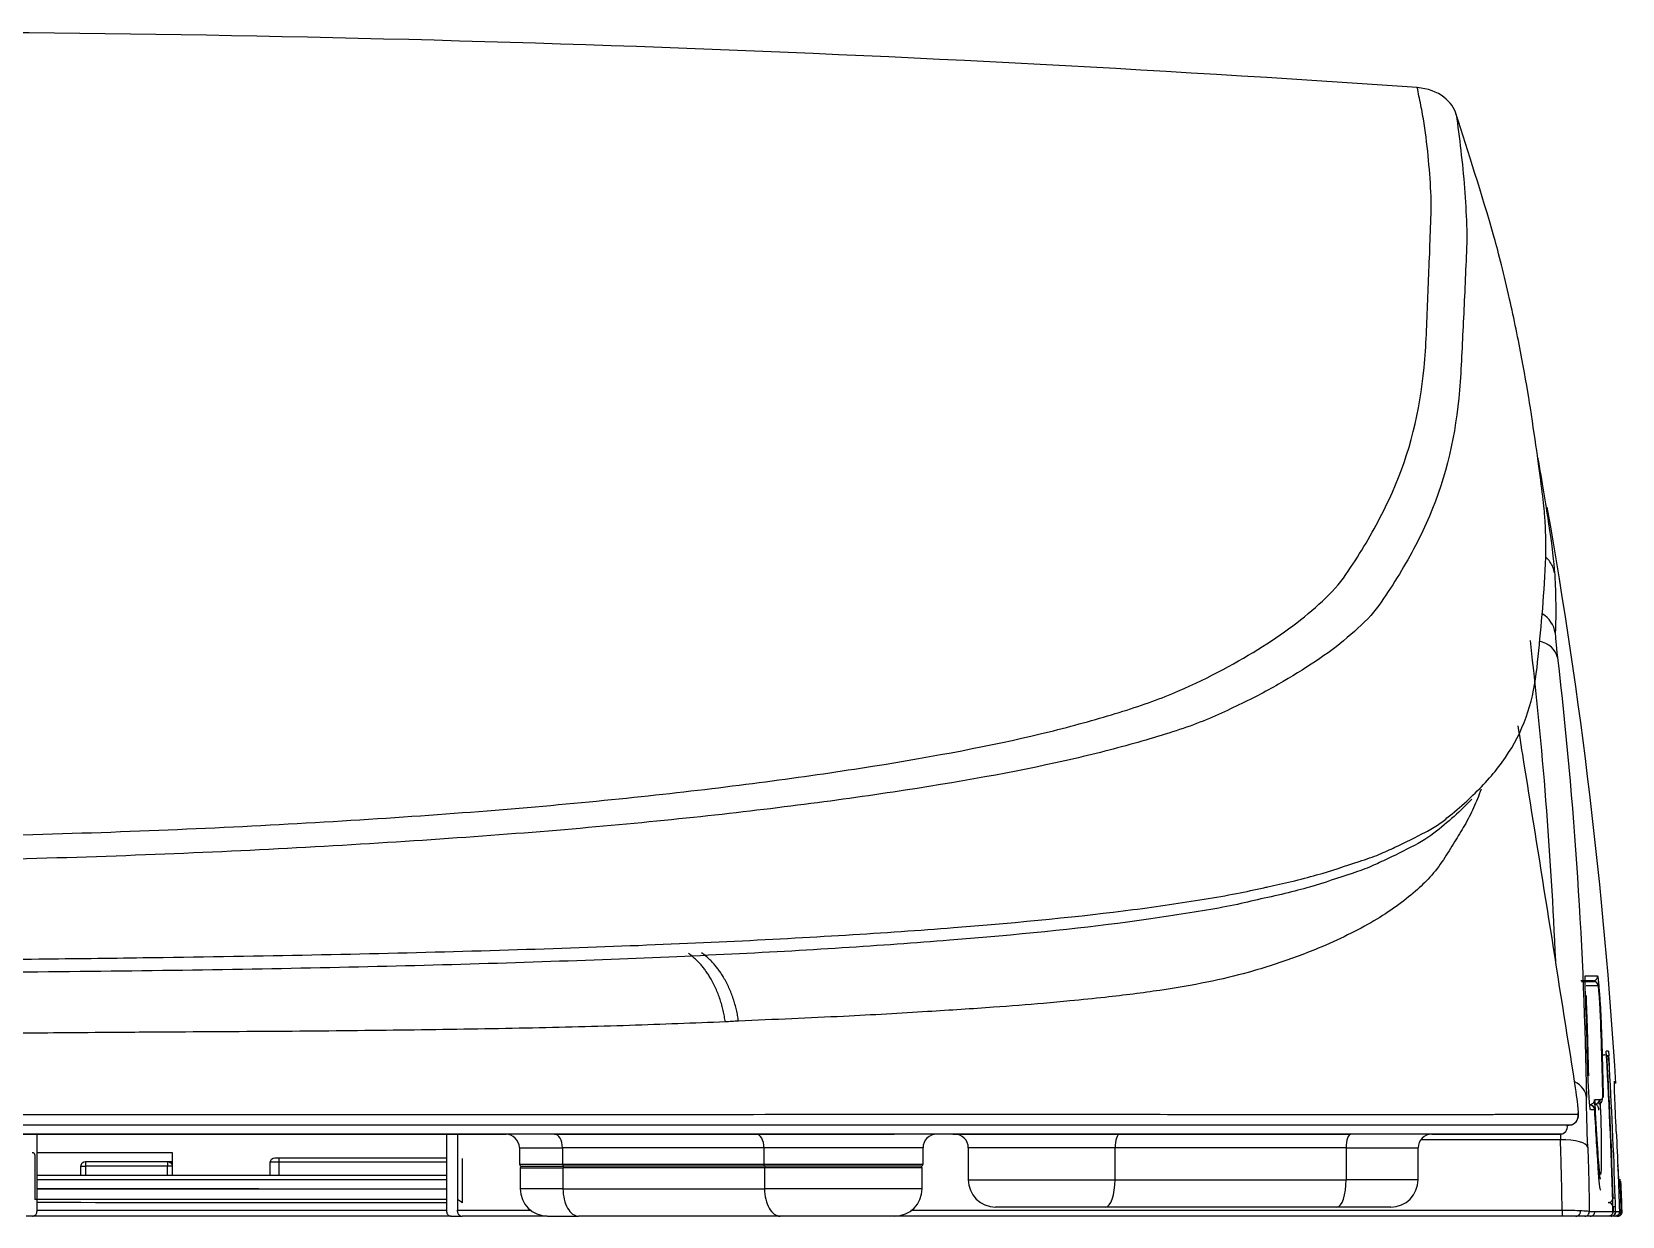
# Model space of a CAD drawing. Header units: millimetres. Extents: x 28 to 2369, y -329 to 1679.
# Drawn here: x 1250.1 to 1424.7, y 483.7 to 613.7 of the extents above; entities that cross this region are included whole.
import ezdxf

# ---------------------------------------------------------------- set-up
doc = ezdxf.new("R2010")
doc.units = ezdxf.units.MM
doc.layers.add('1LINE', color=7, linetype='CONTINUOUS')

msp = doc.modelspace()

# ---------------------------------------------------------------- linework, layer by layer
at = {"layer": '1LINE'}
for p, q in [((1423.24, 501.35), (1423.05, 501.35)), ((1307.51, 492.75), (1306.37, 492.75)), ((1307.51, 492.75), (1329.63, 492.75)), ((1329.63, 492.75), (1344.78, 492.75)), ((1351.42, 492.75), (1369.54, 492.75)), ((1369.54, 492.75), (1394.91, 492.75)), ((1403.79, 492.75), (1394.91, 492.75)), ((1250.69, 490.75), (1265.52, 490.75)), ((1265.52, 490.75), (1265.52, 489.25)), ((1303.64, 491.25), (1303.64, 489.45)), ((1303.64, 491.25), (1308.37, 491.25)), ((1330.49, 491.25), (1308.37, 491.25)), ((1308.37, 491.25), (1308.37, 489.45)), ((1347.95, 491.25), (1330.49, 491.25)), ((1330.49, 491.25), (1330.49, 489.45)), ((1347.95, 489.45), (1347.95, 491.25)), ((1352.92, 491.25), (1352.92, 487.75)), ((1369.02, 491.25), (1352.92, 491.25)), ((1394.4, 491.25), (1369.02, 491.25)), ((1369.02, 491.25), (1369.02, 487.75)), ((1394.4, 491.25), (1402.29, 491.25)), ((1394.4, 491.25), (1394.4, 487.75)), ((1402.29, 487.75), (1402.29, 491.25)), ((1255.52, 488.25), (1255.52, 489.25)), ((1255.52, 489.25), (1256.02, 489.25)), ((1256.02, 489.75), (1265.02, 489.75)), ((1256.02, 489.75), (1256.02, 489.25)), ((1265.02, 489.25), (1256.02, 489.25)), ((1256.02, 489.25), (1256.02, 488.25)), ((1265.02, 489.75), (1265.52, 489.75)), ((1265.02, 489.75), (1265.02, 489.25)), ((1265.02, 488.25), (1265.02, 489.25)), ((1265.52, 489.25), (1265.02, 489.25)), ((1265.52, 489.25), (1265.52, 488.25)), ((1276.28, 488.25), (1276.3, 489.66)), ((1277.22, 489.66), (1276.3, 489.66)), ((1276.8, 490.15), (1277.22, 490.15)), ((1277.22, 490.15), (1295.66, 490.15)), ((1277.22, 490.15), (1277.22, 489.66)), ((1295.66, 489.66), (1277.22, 489.66)), ((1277.22, 489.66), (1277.22, 488.25)), ((1303.64, 489.45), (1308.37, 489.45)), ((1303.74, 489.05), (1303.74, 486.75)), ((1303.74, 489.05), (1308.43, 489.05)), ((1303.84, 489.25), (1308.49, 489.25)), ((1308.37, 489.45), (1330.49, 489.45)), ((1330.55, 489.05), (1308.43, 489.05)), ((1308.43, 489.05), (1308.43, 486.75)), ((1330.6, 489.25), (1308.49, 489.25)), ((1330.49, 489.45), (1347.95, 489.45)), ((1347.85, 489.05), (1330.55, 489.05)), ((1330.55, 489.05), (1330.55, 486.75)), ((1347.75, 489.25), (1330.6, 489.25)), ((1347.85, 486.75), (1347.85, 489.05)), ((1250.69, 488.25), (1295.66, 488.25)), ((1295.66, 487.75), (1250.69, 487.75)), ((1352.92, 487.75), (1369.02, 487.75)), ((1369.02, 487.75), (1394.4, 487.75)), ((1402.29, 487.75), (1394.4, 487.75)), ((1308.43, 486.75), (1303.74, 486.75)), ((1308.43, 486.75), (1330.55, 486.75)), ((1347.85, 486.75), (1330.55, 486.75)), ((1306.74, 483.75), (1310.15, 483.75)), ((1332.27, 483.75), (1310.15, 483.75)), ((1344.85, 483.75), (1332.27, 483.75)), ((1368, 484.75), (1355.92, 484.75)), ((1393.37, 484.75), (1368, 484.75)), ((1399.29, 484.75), (1393.37, 484.75)), ((1418.11, 484.4), (1418.11, 483.75)), ((1421.19, 483.75), (1420.75, 483.75)), ((1423.69, 484.26), (1423.7, 484.26)), ((1423.9, 483.75), (1423.9, 483.75)), ((1423.97, 484.25), (1423.98, 484.25)), ((1424.12, 483.75), (1424.1, 483.75)), ((1424.6, 484.23), (1424.61, 484.23))]:
    msp.add_line(p, q, dxfattribs=at)
for centre, radius, start, end in [((1421.18, 495.41), 0.5, 3.2394, 90), ((1302.14, 491.25), 1.5, 0.5153, 90), ((1349.45, 491.25), 1.5, 90, 180.5153), ((1351.42, 491.25), 1.5, 359.9831, 90), ((1403.79, 491.25), 1.5, 90, 179.9831), ((1303.84, 489.45), 0.2, 180, 270), ((1303.94, 489.05), 0.2, 90, 180), ((1347.65, 489.05), 0.2, 0, 90), ((1347.75, 489.45), 0.2, 270, 0), ((1355.92, 487.75), 3, 180, 270), ((1399.29, 487.75), 3, 270, 0), ((1306.74, 486.75), 3, 180, 270), ((1344.85, 486.75), 3, 270, 0), ((1421.19, 484.25), 0.5, 270, 1.4352), ((1423.47, 484.25), 0.5, 270, 1.554)]:
    msp.add_arc(centre, radius, start, end, dxfattribs=at)
at = {"layer": '1LINE', "extrusion": (0, 0, -1)}
for centre, start, end in [((-1256.02, 489.25), 0, 90), ((-1265.02, 489.25), 90, 180), ((-1276.8, 489.65), 1, 90)]:
    msp.add_arc(centre, 0.5, start, end, dxfattribs=at)
at = {"layer": '1LINE'}
for centre, major_axis, ratio, start_param, end_param in [((1414.39, 547.27), (3, -0.13), 0.988776, 0.201766, 1.078963), ((1414.62, 544.6), (2.98, 0.35), 0.763919, 0.048594, 1.155338), ((1421.5, 510.08), (0, 0.5), 0.99974, 3.141593, 4.788423), ((1421.57, 508.98), (0, 0.5), 0.99974, 4.786145, 6.283185), ((1421.85, 505.67), (0.5, 0.02), 0.765789, 0.03489, 0.395746), ((1422.75, 500.95), (0, -0.5), 0.999832, 1.630192, 3.141593), ((1417.78, 496.59), (3, 0.05), 0.766004, 0.052272, 0.944775), ((1421.19, 495.43), (-0.025, 0.499), 0.99957, 4.710647, 6.233886), ((1421.22, 496.53), (-0.024, 0.499), 0.999579, 4.450421, 4.672664), ((1421.72, 496.55), (0.025, -0.499), 0.999651, 6.234003, 7.819395), ((1422.04, 496.57), (-0.025, 0.499), 0.999696, 3.268251, 4.681731), ((1418.86, 494.75), (0, 1), 0.9995, 3.141593, 4.901209), ((1420.72, 495.41), (-0.025, 0.499), 0.999505, 4.713072, 4.972585), ((1307.51, 491.25), (0, -1.5), 0.573576, 1.570796, 3.141588), ((1329.63, 491.25), (0, 1.5), 0.573576, 4.712389, 6.28318), ((1369.54, 491.25), (0, 1.5), 0.34202, 0, 1.570796), ((1394.91, 491.25), (0, 1.5), 0.34202, 0, 1.570796), ((1417.88, 493.55), (0, -0.8), 0.999524, 0, 1.759223), ((1417.92, 491.17), (3, 0.1), 0.31411, 0.034489, 1.560491), ((1308.49, 489.45), (0, -0.2), 0.573576, 4.712389, 6.283185), ((1308.54, 489.05), (0, -0.2), 0.573576, 3.141593, 4.712389), ((1330.6, 489.45), (0, 0.2), 0.573576, 1.570796, 3.141593), ((1330.66, 489.05), (0, 0.2), 0.573576, 0, 1.570796), ((1368, 487.75), (0, 3), 0.34202, 3.141593, 4.712389), ((1393.37, 487.75), (0, 3), 0.34202, 3.141593, 4.712389), ((1310.15, 486.75), (0, 3), 0.573576, 1.570796, 3.141593), ((1332.27, 486.75), (0, 3), 0.573576, 1.570796, 3.141593), ((1423.16, 485.75), (0, -0.5), 0.999762, 0, 1.59878), ((1420.59, 484.25), (0, 0.5), 0.999508, 3.141593, 4.739306), ((1423.19, 484.75), (0, 0.5), 0.999759, 4.738396, 6.283185), ((1423.47, 484.25), (0, -0.5), 0.999783, 0, 1.597913), ((1424.1, 484.25), (0, -0.5), 0.999842, 0, 1.605157), ((1424.19, 484.25), (0, 0.5), 0.999851, 3.141593, 4.748177)]:
    msp.add_ellipse(centre, major_axis=major_axis, ratio=ratio, start_param=start_param, end_param=end_param, dxfattribs=at)
for points, degree in [([(1402.21, 607.57), (1343.46, 611.66), (1284.13, 613.69), (1224.78, 613.69)], 3), ([(1410.65, 591.13), (1409.25, 596), (1407.81, 600.5), (1406.49, 604.61)], 3), ([(1412.34, 584.37), (1411.74, 587.03), (1411.13, 589.43), (1410.65, 591.13)], 3), ([(1424.01, 498.3), (1422.7, 519.5), (1420.19, 540.62), (1416.47, 561.53)], 3), ([(1417.4, 511.75), (1416.9, 523.48), (1415.98, 535.2), (1414.62, 546.9)], 3), ([(1417.35, 547.74), (1417.34, 547.41), (1417.42, 546.48), (1417.59, 545.06)], 3), ([(1417.59, 545.06), (1419.46, 528.99), (1420.51, 512.88), (1420.77, 496.75)], 3), ([(1224.78, 511.84), (1233.54, 511.84), (1242.34, 511.89), (1250.88, 511.97)], 3), ([(1420.64, 508.84), (1420.6, 509.67), (1420.61, 510.12), (1420.65, 510.12)], 3), ([(1421.5, 509.58), (1421.13, 509.58), (1420.68, 509.58), (1420.15, 509.58)], 3), ([(1420.24, 509.48), (1420.76, 509.48), (1421.2, 509.48), (1421.57, 509.48)], 3), ([(1422.5, 501.45), (1422.59, 501.45), (1422.67, 501.45), (1422.75, 501.45)], 3), ([(1423.2, 501.85), (1423.12, 501.85), (1423.03, 501.85), (1422.95, 501.85)], 3), ([(1423.68, 484.26), (1423.54, 489.96), (1423.3, 495.65), (1422.97, 501.35)], 3), ([(1423.31, 500.15), (1423.28, 500.55), (1423.26, 500.95), (1423.24, 501.35)], 3), ([(1419.82, 495.99), (1419.74, 496.74), (1419.58, 497.88), (1419.34, 499.37)], 3), ([(1423, 500.98), (1423.3, 495.91), (1423.52, 490.84), (1423.66, 485.76)], 3), ([(1423.93, 485.76), (1423.77, 490.84), (1423.55, 495.91), (1423.24, 500.98)], 3), ([(1422.54, 496.58), (1422.56, 496.58), (1422.57, 496.95), (1422.56, 497.63)], 3), ([(1419.84, 494.93), (1419.91, 494.93), (1419.9, 495.3), (1419.82, 495.99)], 3), ([(1420.92, 491.3), (1420.85, 493.42), (1420.79, 495.31), (1420.77, 496.75)], 3), ([(1421.66, 496.53), (1421.68, 496.07), (1421.71, 495.62), (1421.73, 495.18)], 3), ([(1422.27, 496.56), (1422.36, 496.57), (1422.45, 496.57), (1422.54, 496.58)], 3), ([(1422.31, 495.49), (1422.3, 495.84), (1422.29, 496.2), (1422.27, 496.56)], 3), ([(1421.68, 495.43), (1421.53, 495.42), (1421.38, 495.42), (1421.22, 495.41)], 3), ([(1250.69, 492.75), (1250.69, 489.92), (1250.69, 487.08), (1250.69, 484.25)], 3), ([(1296.86, 492.75), (1296.86, 489.97), (1296.86, 487.18), (1296.86, 484.4)], 3), ([(1351.22, 492.75), (1350.63, 492.75), (1350.04, 492.75), (1349.45, 492.75)], 3), ([(1351.22, 492.75), (1351.29, 492.75), (1351.36, 492.75), (1351.42, 492.75)], 3), ([(1403.79, 492.75), (1408.49, 492.75), (1413.18, 492.75), (1417.88, 492.75)], 3), ([(1417.91, 492.8), (1417.91, 492.57), (1417.92, 492.34), (1417.92, 492.11)], 3), ([(1418.64, 493.75), (1418.71, 493.75), (1418.79, 493.75), (1418.86, 493.75)], 3), ([(1424.05, 493.05), (1424.19, 490.12), (1424.31, 487.19), (1424.4, 484.26)], 3), ([(1250.16, 490.75), (1250.31, 490.75), (1250.46, 490.6), (1250.46, 490.45)], 3), ([(1417.92, 492.11), (1412.82, 492.11), (1407.71, 492.11), (1402.6, 492.11)], 3), ([(1424.69, 484.26), (1424.65, 485.37), (1424.61, 486.47), (1424.56, 487.58)], 3), ([(1295.66, 485.56), (1250.46, 485.57)], 1), ([(1423.98, 484.26), (1423.97, 484.76), (1423.96, 485.25), (1423.94, 485.75)], 3), ([(1424.61, 484.26), (1424.58, 485.08), (1424.55, 485.89), (1424.52, 486.71)], 3), ([(1296.86, 484.25), (1296.86, 484.3), (1296.86, 484.35), (1296.86, 484.4)], 3), ([(1306.68, 483.75), (1303.57, 483.75), (1300.47, 483.75), (1297.36, 483.75)], 3), ([(1332.11, 483.75), (1324.84, 483.75), (1317.58, 483.75), (1310.31, 483.75)], 3), ([(1423.17, 483.75), (1422.46, 483.75), (1421.6, 483.75), (1420.59, 483.75)], 3), ([(1423.19, 485.25), (1423.28, 485.25), (1423.37, 485.25), (1423.45, 485.25)], 3), ([(1423.47, 483.75), (1423.38, 483.75), (1423.29, 483.75), (1423.2, 483.75)], 3), ([(1423.68, 484.26), (1423.68, 484.25), (1423.68, 484.25), (1423.68, 484.25)], 3), ([(1423.9, 483.75), (1423.91, 483.75), (1423.92, 483.75), (1423.93, 483.75)], 3), ([(1423.98, 484.25), (1423.98, 484.25), (1423.98, 484.26), (1423.98, 484.26)], 3), ([(1424.19, 483.75), (1424.17, 483.75), (1424.14, 483.75), (1424.12, 483.75)], 3), ([(1424.4, 484.26), (1424.4, 484.25), (1424.4, 484.24), (1424.4, 484.23)], 3), ([(1424.61, 484.23), (1424.61, 484.24), (1424.61, 484.25), (1424.61, 484.26)], 3)]:
    msp.add_open_spline(points, degree=degree, dxfattribs=at)
for points, knots in [([(1224.78, 525.22), (1230.78, 525.24), (1236.71, 525.32), (1248.46, 525.57), (1254.25, 525.73), (1265.48, 526.14), (1270.94, 526.39), (1281.61, 526.95), (1286.84, 527.28), (1301.86, 528.31), (1311, 529.12), (1323.56, 530.51), (1327.56, 531), (1335.23, 532.02), (1338.91, 532.56), (1349.34, 534.22), (1355.49, 535.38), (1363.45, 537.29), (1365.88, 537.95), (1370.51, 539.31), (1372.66, 540.02), (1378.32, 542.29), (1381.4, 543.92), (1386.96, 547.28), (1389.39, 549.03), (1392.42, 551.82), (1393.39, 552.76), (1394.81, 554.77), (1395.48, 555.79), (1397.37, 558.9), (1398.51, 561.01), (1401.39, 567.49), (1402.5, 572.05), (1403.18, 579.26), (1403.25, 581.72), (1403.46, 586.69), (1403.56, 589.21), (1403.7, 593.04), (1403.77, 594.32), (1403.66, 596.94), (1403.57, 598.26), (1403.32, 600.94), (1403.16, 602.29), (1402.85, 604.31), (1402.73, 604.99), (1402.46, 606.32), (1402.3, 606.98), (1402.21, 607.57)], [0, 0, 0, 0, 0.03125, 0.03125, 0.0625, 0.0625, 0.09375, 0.09375, 0.125, 0.125, 0.1875, 0.1875, 0.21875, 0.21875, 0.25, 0.25, 0.3125, 0.3125, 0.34375, 0.34375, 0.375, 0.375, 0.4375, 0.4375, 0.5, 0.5, 0.53125, 0.53125, 0.5625, 0.5625, 0.625, 0.625, 0.75, 0.75, 0.8125, 0.8125, 0.875, 0.875, 0.90625, 0.90625, 0.9375, 0.9375, 0.96875, 0.96875, 0.984375, 0.984375, 1, 1, 1, 1]), ([(1406.49, 604.61), (1406.28, 605.32), (1405.83, 605.98), (1404.39, 607.07), (1403.37, 607.49), (1402.21, 607.57)], [0, 0, 0, 0, 0.5, 0.5, 1, 1, 1, 1]), ([(1406.49, 604.61), (1406.64, 603.41), (1406.82, 602.06), (1407.14, 599.3), (1407.28, 597.92), (1407.49, 595.18), (1407.57, 593.82), (1407.67, 591.14), (1407.62, 589.85), (1407.44, 585.96), (1407.33, 583.41), (1407.08, 578.38), (1406.99, 575.9), (1406.28, 568.64), (1405.15, 564.07), (1402.21, 557.59), (1401.05, 555.48), (1399.11, 552.39), (1398.43, 551.37), (1396.96, 549.39), (1395.95, 548.48), (1392.85, 545.73), (1390.32, 544.1), (1386.08, 541.57), (1384.57, 540.78), (1381.31, 539.2), (1379.57, 538.38), (1375.68, 536.94), (1373.45, 536.28), (1368.73, 534.94), (1366.23, 534.32), (1358.08, 532.48), (1351.79, 531.35), (1337.55, 529.21), (1329.71, 528.21), (1312.58, 526.44), (1303.24, 525.66), (1287.91, 524.64), (1282.59, 524.32), (1271.73, 523.76), (1266.16, 523.51), (1254.74, 523.09), (1248.85, 522.92), (1239.89, 522.7), (1236.89, 522.63), (1230.86, 522.53), (1227.78, 522.49), (1224.78, 522.47)], [0, 0, 0, 0, 0.03125, 0.03125, 0.0625, 0.0625, 0.09375, 0.09375, 0.125, 0.125, 0.1875, 0.1875, 0.25, 0.25, 0.375, 0.375, 0.4375, 0.4375, 0.46875, 0.46875, 0.5, 0.5, 0.5625, 0.5625, 0.59375, 0.59375, 0.625, 0.625, 0.65625, 0.65625, 0.6875, 0.6875, 0.75, 0.75, 0.8125, 0.8125, 0.875, 0.875, 0.90625, 0.90625, 0.9375, 0.9375, 0.96875, 0.96875, 0.984375, 0.984375, 1, 1, 1, 1]), ([(1414.62, 572.42), (1414.4, 573.84), (1414.08, 575.74), (1413.3, 579.91), (1412.83, 582.19), (1412.34, 584.37)], [0, 0, 0, 0, 0.5, 0.5, 1, 1, 1, 1]), ([(1408.08, 529.71), (1409.36, 530.93), (1410.54, 532.21), (1413.55, 536.34), (1414.71, 539.39), (1415.42, 544.3), (1415.57, 546), (1415.9, 549.51), (1416.05, 551.33), (1416.3, 555.08), (1416.36, 557.01), (1416.28, 559.25), (1416.27, 559.5), (1416.24, 560.01), (1416.23, 560.22), (1416.16, 561.17), (1416.06, 562.06), (1415.65, 565.38), (1415.22, 568.51), (1414.62, 572.42)], [0, 0, 0, 0, 0.137126, 0.137126, 0.424751, 0.424751, 0.568563, 0.568563, 0.712375, 0.712375, 0.856188, 0.856188, 0.874164, 0.874164, 0.892141, 0.892141, 0.928094, 0.928094, 1, 1, 1, 1]), ([(1415.41, 567.03), (1415.9, 564.29), (1416.28, 561.92), (1416.98, 557.29), (1417.21, 555.39), (1417.28, 554.32)], [0, 0, 0, 0, 0.424774, 0.424774, 1, 1, 1, 1]), ([(1417.28, 554.32), (1417.23, 554.53), (1417.13, 554.97), (1416.79, 555.55), (1416.5, 555.88), (1416.34, 556.02)], [0, 0, 0, 0, 0.334733, 0.684947, 1, 1, 1, 1]), ([(1417.28, 554.32), (1417.29, 554.24), (1417.29, 554.16), (1417.35, 553.03), (1417.39, 551.98), (1417.41, 549.87), (1417.4, 548.79), (1417.35, 547.74)], [0, 0, 0, 0, 0.035538, 0.035538, 0.500613, 0.500613, 1, 1, 1, 1]), ([(1419.34, 499.37), (1417.56, 510.7), (1415.76, 522.02), (1413.72, 534.74), (1413.5, 536.15), (1413.28, 537.55)], [0, 0, 0, 0, 0.889585, 0.889585, 1, 1, 1, 1]), ([(1408.21, 529.51), (1407.82, 529.11), (1407.42, 528.71), (1406.34, 527.68), (1405.62, 527.05), (1404.13, 525.82), (1403.34, 525.23), (1401.23, 524.07), (1400.09, 523.5), (1398.36, 522.68), (1397.8, 522.41), (1396.56, 521.88), (1395.85, 521.62), (1393.5, 520.84), (1392.05, 520.34), (1389.55, 519.62), (1388.66, 519.38), (1386.69, 518.91), (1385.65, 518.69), (1383.69, 518.24), (1382.74, 518.01), (1380.6, 517.58), (1379.4, 517.38), (1375.68, 516.77), (1373.2, 516.38), (1364.81, 515.27), (1358.29, 514.61), (1347.15, 513.72), (1343.2, 513.44), (1334.95, 512.91), (1330.63, 512.67), (1321.57, 512.23), (1316.83, 512.03), (1306.86, 511.66), (1301.6, 511.49), (1285.46, 511.04), (1274.17, 510.81), (1256.24, 510.58), (1250.06, 510.51), (1237.49, 510.43), (1231.16, 510.41), (1224.78, 510.41)], [0, 0, 0, 0, 0.032569, 0.032569, 0.086315, 0.086315, 0.140061, 0.140061, 0.193807, 0.193807, 0.22068, 0.22068, 0.247554, 0.247554, 0.3013, 0.3013, 0.328173, 0.328173, 0.355046, 0.355046, 0.381919, 0.381919, 0.408792, 0.408792, 0.462538, 0.462538, 0.570031, 0.570031, 0.623777, 0.623777, 0.677523, 0.677523, 0.731269, 0.731269, 0.785015, 0.785015, 0.892508, 0.892508, 0.946254, 0.946254, 1, 1, 1, 1]), ([(1409.2, 530.6), (1408.96, 529.87), (1408.41, 528.54), (1407.45, 526.65), (1406.21, 524.72), (1405.11, 522.83), (1403.75, 521.03), (1401.4, 518.77), (1397.68, 516.08), (1392.23, 513.41), (1387.3, 511.58), (1381.87, 509.93), (1376.06, 508.75), (1368.89, 507.84), (1364.49, 507.39), (1360.43, 507.02), (1355.33, 506.63), (1348.1, 506.15), (1338.91, 505.63), (1331.61, 505.32), (1327.7, 505.15)], [0, 0, 0, 0, 0.048857, 0.098227, 0.144029, 0.197216, 0.251239, 0.29613, 0.395549, 0.495681, 0.562871, 0.596487, 0.697261, 0.747887, 0.777509, 0.79872, 0.836465, 0.882622, 0.937149, 1, 1, 1, 1]), ([(1385.79, 519.88), (1386.65, 520.08), (1387.53, 520.27), (1389.38, 520.7), (1390.29, 520.94), (1392.82, 521.66), (1394.26, 522.15), (1396.63, 522.92), (1397.36, 523.17), (1398.62, 523.7), (1399.18, 523.96), (1400.91, 524.77), (1402.06, 525.32), (1403.65, 526.18), (1404.15, 526.47), (1405, 527.06), (1405.37, 527.36), (1406.49, 528.27), (1407.21, 528.89), (1407.95, 529.59), (1408.01, 529.65), (1408.08, 529.71)], [0, 0, 0, 0, 0.071588, 0.071588, 0.154586, 0.154586, 0.320582, 0.320582, 0.40358, 0.40358, 0.486578, 0.486578, 0.652573, 0.652573, 0.735571, 0.735571, 0.818569, 0.818569, 0.984565, 0.984565, 1, 1, 1, 1]), ([(1250.88, 511.97), (1254.75, 512.01), (1258.57, 512.06), (1274.3, 512.27), (1285.62, 512.49), (1301.82, 512.94), (1307.1, 513.1), (1317.1, 513.47), (1321.87, 513.67), (1330.97, 514.1), (1335.31, 514.34), (1343.6, 514.85), (1347.57, 515.12), (1358.78, 516), (1365.35, 516.65), (1373.8, 517.74), (1376.3, 518.13), (1380.04, 518.73), (1381.26, 518.93), (1383.43, 519.36), (1384.4, 519.57), (1385.51, 519.82), (1385.65, 519.85), (1385.79, 519.88)], [0, 0, 0, 0, 0.058344, 0.058344, 0.24539, 0.24539, 0.338913, 0.338913, 0.432435, 0.432435, 0.525958, 0.525958, 0.619481, 0.619481, 0.806526, 0.806526, 0.900049, 0.900049, 0.94681, 0.94681, 0.993572, 0.993572, 1, 1, 1, 1]), ([(1420.65, 510.12), (1420.66, 510.12), (1420.67, 510.12), (1420.72, 510.12), (1420.77, 510.12), (1420.98, 510.12), (1421.13, 510.12), (1421.55, 510.12), (1421.78, 510.12), (1422, 510.12)], [0, 0, 0, 0, 0.020397, 0.020397, 0.101987, 0.101987, 0.428345, 0.428345, 1, 1, 1, 1]), ([(1422, 510.12), (1422, 510.12), (1422, 510.12), (1422.01, 510.09), (1422.02, 510.02), (1422.05, 509.79), (1422.07, 509.63), (1422.11, 509.25), (1422.13, 509.02), (1422.17, 508.52), (1422.19, 508.24), (1422.23, 507.69), (1422.25, 507.4), (1422.29, 506.85), (1422.31, 506.58), (1422.33, 506.1), (1422.34, 505.88), (1422.35, 505.7)], [0, 0, 0, 0, 0.032243, 0.032243, 0.1704, 0.1704, 0.308927, 0.308927, 0.447585, 0.447585, 0.586089, 0.586089, 0.72425, 0.72425, 0.862134, 0.862134, 1, 1, 1, 1]), ([(1420.92, 499.83), (1420.91, 500.04), (1420.91, 500.26), (1420.88, 501.33), (1420.86, 502.19), (1420.78, 504.98), (1420.72, 506.91), (1420.64, 508.84)], [0, 0, 0, 0, 0.0714, 0.0714, 0.357002, 0.357002, 1, 1, 1, 1]), ([(1422.07, 509.02), (1422.07, 509.02), (1422.06, 509.02), (1422.02, 509.02), (1421.99, 509.02), (1421.83, 509.02), (1421.7, 509.02), (1421.31, 509.02), (1421.04, 509.02), (1420.74, 509.02)], [0, 0, 0, 0, 0.020528, 0.020528, 0.102639, 0.102639, 0.431084, 0.431084, 1, 1, 1, 1]), ([(1421.54, 509.42), (1421.52, 509.51), (1421.51, 509.56), (1421.5, 509.58), (1421.5, 509.58), (1421.5, 509.58)], [0, 0, 0, 0, 0.80554, 0.80554, 1, 1, 1, 1]), ([(1422.16, 508.21), (1422.15, 508.31), (1422.13, 508.56), (1422.09, 508.91), (1422.1, 508.99), (1422.04, 509.18), (1421.99, 509.27), (1421.9, 509.37), (1421.77, 509.45), (1421.65, 509.49), (1421.58, 509.48), (1421.58, 509.48)], [0, 0, 0, 0, 0.136312, 0.402937, 0.689956, 0.725642, 0.774047, 0.835703, 0.908192, 0.989585, 1, 1, 1, 1]), ([(1422.16, 508.22), (1422.16, 508.25), (1422.16, 508.28), (1422.14, 508.46), (1422.13, 508.59), (1422.11, 508.8), (1422.1, 508.88), (1422.08, 508.99), (1422.08, 509.02), (1422.07, 509.02)], [0, 0, 0, 0, 0.068738, 0.068738, 0.379649, 0.379649, 0.689833, 0.689833, 1, 1, 1, 1]), ([(1422.28, 506.37), (1422.28, 506.39), (1422.28, 506.42), (1422.28, 506.57), (1422.27, 506.71), (1422.25, 507.01), (1422.24, 507.18), (1422.22, 507.51), (1422.2, 507.68), (1422.18, 507.98), (1422.17, 508.1), (1422.16, 508.22)], [0, 0, 0, 0, 0.058259, 0.058259, 0.306981, 0.306981, 0.556305, 0.556305, 0.805793, 0.805793, 1, 1, 1, 1]), ([(1420.73, 507.97), (1420.74, 507.75), (1420.74, 507.54), (1420.78, 506.47), (1420.81, 505.61), (1420.9, 502.89), (1420.95, 501.03), (1420.99, 499.16)], [0, 0, 0, 0, 0.073029, 0.073029, 0.365144, 0.365144, 1, 1, 1, 1]), ([(1422.56, 497.63), (1422.55, 497.84), (1422.55, 498.06), (1422.52, 499.13), (1422.5, 499.99), (1422.42, 502.69), (1422.36, 504.53), (1422.28, 506.37)], [0, 0, 0, 0, 0.073586, 0.073586, 0.367931, 0.367931, 1, 1, 1, 1]), ([(1326.25, 505.06), (1324.52, 505), (1321.09, 504.86), (1313.93, 504.59), (1304.47, 504.36), (1292.34, 504.16), (1279.52, 504.02), (1268.2, 503.96), (1259.11, 503.9), (1251.16, 503.84), (1242.65, 503.76), (1233.38, 503.63), (1227.53, 503.5), (1224.78, 503.44)], [0, 0, 0, 0, 0.062779, 0.124978, 0.251187, 0.378232, 0.501477, 0.627514, 0.697003, 0.752138, 0.844064, 0.92668, 1, 1, 1, 1]), ([(1327.7, 505.15), (1327.46, 505.13), (1326.98, 505.11), (1326.49, 505.08), (1326.25, 505.06)], [0, 0, 0, 0, 0.500003, 1, 1, 1, 1]), ([(1422.35, 505.7), (1422.36, 505.49), (1422.37, 505.27), (1422.41, 504.2), (1422.44, 503.34), (1422.53, 500.58), (1422.58, 498.67), (1422.62, 496.76)], [0, 0, 0, 0, 0.071939, 0.071939, 0.359698, 0.359698, 1, 1, 1, 1]), ([(1422.97, 501.35), (1422.96, 501.4), (1422.96, 501.46), (1422.96, 501.56), (1422.95, 501.62), (1422.95, 501.7), (1422.95, 501.74), (1422.95, 501.8), (1422.95, 501.82), (1422.95, 501.84), (1422.95, 501.85), (1422.95, 501.85)], [0, 0, 0, 0, 0.215258, 0.215258, 0.430535, 0.430535, 0.645524, 0.645524, 0.860126, 0.860126, 1, 1, 1, 1]), ([(1423.2, 501.85), (1423.2, 501.85), (1423.2, 501.84), (1423.2, 501.8), (1423.21, 501.77), (1423.21, 501.7), (1423.21, 501.66), (1423.22, 501.56), (1423.23, 501.51), (1423.23, 501.42), (1423.23, 501.38), (1423.24, 501.35)], [0, 0, 0, 0, 0.214585, 0.214585, 0.429151, 0.429151, 0.644014, 0.644014, 0.859285, 0.859285, 1, 1, 1, 1]), ([(1421.14, 495.94), (1421.14, 495.99), (1421.13, 496.04), (1421.11, 496.29), (1421.09, 496.52), (1421.06, 497.01), (1421.04, 497.29), (1421.01, 497.84), (1420.99, 498.13), (1420.96, 498.68), (1420.95, 498.95), (1420.93, 499.43), (1420.92, 499.65), (1420.92, 499.83)], [0, 0, 0, 0, 0.051694, 0.051694, 0.241845, 0.241845, 0.431828, 0.431828, 0.621443, 0.621443, 0.810745, 0.810745, 1, 1, 1, 1]), ([(1423.24, 500.98), (1423.24, 500.98), (1423.23, 500.98), (1423.2, 500.98), (1423.18, 500.98), (1423.1, 500.98), (1423.05, 500.98), (1423, 500.98)], [0, 0, 0, 0, 0.079345, 0.079345, 0.396724, 0.396724, 1, 1, 1, 1]), ([(1424.05, 493.05), (1423.98, 494.5), (1423.92, 495.92), (1423.84, 497.95), (1423.83, 498.55), (1423.85, 498.55)], [0, 0, 0, 0, 0.500132, 0.500132, 1, 1, 1, 1]), ([(1418.87, 493.77), (1418.94, 493.76), (1419.14, 493.75), (1419.46, 493.91), (1419.7, 494.16), (1419.82, 494.4), (1419.88, 494.62), (1419.91, 494.91), (1419.91, 495.22), (1419.85, 495.72), (1419.82, 496.01)], [0, 0, 0, 0, 0.030677, 0.101727, 0.159891, 0.215854, 0.281585, 0.391606, 0.689892, 1, 1, 1, 1]), ([(1421.19, 495.53), (1421.19, 495.53), (1421.18, 495.55), (1421.17, 495.66), (1421.15, 495.83), (1421.14, 495.97)], [0, 0, 0, 0, 0.139882, 0.459103, 1, 1, 1, 1]), ([(1421.22, 495.41), (1421.21, 495.41), (1421.21, 495.41), (1421.2, 495.44), (1421.19, 495.51), (1421.16, 495.71), (1421.15, 495.82), (1421.14, 495.94)], [0, 0, 0, 0, 0.122566, 0.122566, 0.630035, 0.630035, 1, 1, 1, 1]), ([(1421.18, 496.01), (1421.23, 496.01), (1421.27, 496.02), (1421.36, 496.05), (1421.4, 496.08), (1421.48, 496.13), (1421.51, 496.16), (1421.58, 496.24), (1421.6, 496.29), (1421.64, 496.39), (1421.66, 496.45), (1421.66, 496.51), (1421.66, 496.52), (1421.66, 496.53), (1421.66, 496.53), (1421.66, 496.53)], [0, 0, 0, 0, 0.162989, 0.162989, 0.325033, 0.325033, 0.499389, 0.499389, 0.708786, 0.708786, 0.963011, 0.963011, 0.994854, 0.994854, 1, 1, 1, 1]), ([(1421.74, 495.41), (1421.73, 495.43), (1421.73, 495.45), (1421.73, 495.57), (1421.72, 495.66), (1421.72, 495.83), (1421.71, 495.92), (1421.71, 496.08), (1421.71, 496.15), (1421.71, 496.31), (1421.71, 496.38), (1421.71, 496.49), (1421.71, 496.52), (1421.72, 496.53), (1421.72, 496.54), (1421.72, 496.54)], [0, 0, 0, 0, 0.033358, 0.033358, 0.173778, 0.173778, 0.314269, 0.314269, 0.470476, 0.470476, 0.698209, 0.698209, 0.928739, 0.928739, 1, 1, 1, 1]), ([(1421.73, 495.44), (1421.73, 495.47), (1421.73, 495.6), (1421.72, 495.83), (1421.71, 496.1), (1421.71, 496.32), (1421.71, 496.42), (1421.71, 496.43), (1421.71, 496.43)], [0, 0, 0, 0, 0.063323, 0.253717, 0.45179, 0.676865, 0.940756, 1, 1, 1, 1]), ([(1421.71, 496.04), (1421.76, 496.04), (1421.8, 496.02), (1421.88, 495.98), (1421.92, 495.95), (1421.98, 495.87), (1422.01, 495.82), (1422.05, 495.73), (1422.06, 495.69), (1422.08, 495.61), (1422.08, 495.57), (1422.09, 495.52), (1422.09, 495.5), (1422.09, 495.45), (1422.09, 495.41), (1422.08, 495.37)], [0, 0, 0, 0, 0.277575, 0.277575, 0.510651, 0.510651, 0.677498, 0.677498, 0.801406, 0.801406, 0.875913, 0.875913, 0.913926, 0.913926, 1, 1, 1, 1]), ([(1421.72, 496.54), (1421.86, 496.54), (1421.99, 496.55), (1422.15, 496.56), (1422.18, 496.56), (1422.21, 496.56)], [0, 0, 0, 0, 0.800924, 0.800924, 1, 1, 1, 1]), ([(1422.21, 496.56), (1422.22, 496.56), (1422.22, 496.54), (1422.24, 496.44), (1422.24, 496.37), (1422.26, 496.21), (1422.26, 496.13), (1422.27, 495.95), (1422.28, 495.86), (1422.29, 495.66), (1422.3, 495.56), (1422.3, 495.38), (1422.31, 495.31), (1422.31, 495.23)], [0, 0, 0, 0, 0.23533, 0.23533, 0.446237, 0.446237, 0.613367, 0.613367, 0.753056, 0.753056, 0.893709, 0.893709, 1, 1, 1, 1]), ([(1224.78, 494.9), (1234.27, 494.9), (1243.78, 494.91), (1262.21, 494.91), (1271.17, 494.92), (1288.55, 494.92), (1297.05, 494.92), (1312.69, 494.92), (1319.92, 494.92), (1333.66, 494.92), (1340.18, 494.93), (1352.18, 494.93), (1357.69, 494.93), (1367.74, 494.93), (1372.29, 494.92), (1380.31, 494.92), (1383.68, 494.92), (1392.91, 494.92), (1398.01, 494.92), (1404.06, 494.92), (1405.82, 494.92), (1408.36, 494.92), (1409.25, 494.92), (1410.09, 494.92)], [0, 0, 0, 0, 0.08517, 0.08517, 0.17034, 0.17034, 0.25551, 0.25551, 0.340679, 0.340679, 0.425849, 0.425849, 0.511019, 0.511019, 0.596189, 0.596189, 0.681359, 0.681359, 0.851699, 0.851699, 0.936868, 0.936868, 1, 1, 1, 1]), ([(1410.09, 494.92), (1410.38, 494.92), (1410.66, 494.92), (1412.04, 494.93), (1413.18, 494.92), (1414.79, 494.93), (1415.36, 494.93), (1415.87, 494.93)], [0, 0, 0, 0, 0.136749, 0.136749, 0.66523, 0.66523, 1, 1, 1, 1]), ([(1415.87, 494.93), (1416.18, 494.93), (1416.46, 494.93), (1418.22, 494.93), (1419.25, 494.94), (1419.84, 494.93)], [0, 0, 0, 0, 0.154886, 0.154886, 1, 1, 1, 1]), ([(1422.34, 486.6), (1422.27, 486.63), (1422.18, 487.49), (1421.96, 490.6), (1421.83, 492.86), (1421.68, 495.43)], [0, 0, 0, 0, 0.495234, 0.495234, 1, 1, 1, 1]), ([(1422.31, 495.23), (1422.38, 493.19), (1422.41, 491.44), (1422.4, 488.99), (1422.36, 488.33), (1422.24, 488.32), (1422.16, 488.98), (1421.97, 491.42), (1421.87, 493.17), (1421.75, 495.21)], [0, 0, 0, 0, 0.25, 0.25, 0.5, 0.5, 0.75, 0.75, 1, 1, 1, 1]), ([(1421.77, 494.51), (1421.87, 492.85), (1421.96, 491.38), (1422.15, 488.66), (1422.24, 487.8), (1422.32, 487.8), (1422.32, 487.81), (1422.33, 487.82)], [0, 0, 0, 0, 0.40332, 0.40332, 0.963808, 0.963808, 1, 1, 1, 1]), ([(1418.86, 493.75), (1418.27, 493.75), (1417.24, 493.75), (1415.03, 493.75), (1414.2, 493.75), (1412.24, 493.75), (1411.11, 493.75), (1408.93, 493.75), (1407.83, 493.75), (1404.95, 493.75), (1403.21, 493.75), (1397.2, 493.75), (1392.13, 493.75), (1382.97, 493.75), (1379.63, 493.75), (1371.68, 493.75), (1367.16, 493.75), (1357.18, 493.75), (1351.7, 493.75), (1339.77, 493.75), (1333.28, 493.75), (1319.6, 493.75), (1312.4, 493.75), (1296.84, 493.75), (1288.37, 493.75), (1271.04, 493.75), (1262.1, 493.75), (1243.73, 493.75), (1234.25, 493.75), (1224.78, 493.75)], [0, 0, 0, 0, 0.125, 0.125, 0.1875, 0.1875, 0.25, 0.25, 0.3125, 0.3125, 0.375, 0.375, 0.5, 0.5, 0.5625, 0.5625, 0.625, 0.625, 0.6875, 0.6875, 0.75, 0.75, 0.8125, 0.8125, 0.875, 0.875, 0.9375, 0.9375, 1, 1, 1, 1]), ([(1417.88, 492.75), (1417.3, 492.75), (1416.27, 492.75), (1414.07, 492.75), (1413.24, 492.75), (1411.3, 492.75), (1410.17, 492.75), (1407.99, 492.75), (1406.9, 492.75), (1404.05, 492.75), (1402.32, 492.75), (1396.37, 492.75), (1391.34, 492.75), (1382.24, 492.75), (1378.94, 492.75), (1371.06, 492.75), (1366.57, 492.75), (1356.65, 492.75), (1351.21, 492.75), (1339.33, 492.75), (1332.87, 492.75), (1319.26, 492.75), (1312.1, 492.75), (1296.59, 492.75), (1288.15, 492.75), (1270.9, 492.75), (1262, 492.75), (1243.68, 492.75), (1234.22, 492.75), (1224.78, 492.75)], [0, 0, 0, 0, 0.125, 0.125, 0.1875, 0.1875, 0.25, 0.25, 0.3125, 0.3125, 0.375, 0.375, 0.5, 0.5, 0.5625, 0.5625, 0.625, 0.625, 0.6875, 0.6875, 0.75, 0.75, 0.8125, 0.8125, 0.875, 0.875, 0.9375, 0.9375, 1, 1, 1, 1]), ([(1224.78, 492.75), (1229.39, 492.75), (1233.91, 492.75), (1242.78, 492.75), (1247.1, 492.75), (1255.18, 492.75), (1259, 492.75), (1266.28, 492.75), (1269.71, 492.75), (1279.27, 492.75), (1284.78, 492.75), (1294.47, 492.75), (1298.57, 492.75), (1302.19, 492.75)], [0, 0, 0, 0, 0.125941, 0.125941, 0.251881, 0.251881, 0.377822, 0.377822, 0.503763, 0.503763, 0.755644, 0.755644, 1, 1, 1, 1]), ([(1295.66, 492.75), (1295.66, 491.74), (1295.66, 490.73), (1295.66, 488.48), (1295.66, 487.23), (1295.66, 485.41), (1295.66, 484.83), (1295.66, 484.25)], [0, 0, 0, 0, 0.355731, 0.355731, 0.794974, 0.794974, 1, 1, 1, 1]), ([(1417.89, 492.77), (1417.94, 492.76), (1418.11, 492.75), (1418.33, 492.87), (1418.44, 492.97), (1418.47, 493)], [0, 0, 0, 0, 0.225997, 0.784474, 1, 1, 1, 1]), ([(1418.11, 484.4), (1418.08, 486.23), (1418.04, 488.05), (1417.97, 490.62), (1417.95, 491.36), (1417.92, 492.11)], [0, 0, 0, 0, 0.709601, 0.709601, 1, 1, 1, 1]), ([(1420.92, 491.3), (1420.94, 490.55), (1420.97, 489.79), (1421.03, 487.45), (1421.07, 485.85), (1421.09, 484.26)], [0, 0, 0, 0, 0.32025, 0.32025, 1, 1, 1, 1]), ([(1250.46, 490.45), (1250.46, 490.45), (1250.46, 490.44), (1250.46, 490.44), (1250.46, 490.43), (1250.46, 490.4), (1250.46, 490.39), (1250.46, 490.35), (1250.46, 490.33), (1250.46, 490.31)], [0, 0, 0, 0, 0.185154, 0.185154, 0.456769, 0.456769, 0.728385, 0.728385, 1, 1, 1, 1]), ([(1250.46, 490.31), (1250.46, 490.12), (1250.46, 489.93), (1250.46, 488.98), (1250.46, 488.22), (1250.46, 486.83), (1250.46, 486.2), (1250.46, 485.57), (1250.46, 485.57), (1250.46, 485.57)], [0, 0, 0, 0, 0.120183, 0.120183, 0.600915, 0.600915, 0.999475, 0.999475, 1, 1, 1, 1]), ([(1297.36, 490.06), (1297.36, 489.74), (1297.36, 489.43), (1297.36, 487.81), (1297.36, 486.51), (1297.36, 485.22)], [0, 0, 0, 0, 0.195973, 0.195973, 1, 1, 1, 1]), ([(1424.43, 487.74), (1424.44, 487.24), (1424.43, 486.97), (1424.38, 486.97), (1424.31, 487.88), (1424.23, 489.39)], [0, 0, 0, 0, 0.354133, 0.354133, 1, 1, 1, 1]), ([(1424.6, 484.26), (1424.57, 485.19), (1424.53, 486.11), (1424.48, 487.29), (1424.47, 487.55), (1424.46, 487.81)], [0, 0, 0, 0, 0.779279, 0.779279, 1, 1, 1, 1]), ([(1250.69, 486.75), (1253.31, 486.75), (1255.94, 486.75), (1263.01, 486.75), (1267.44, 486.75), (1276.12, 486.75), (1280.36, 486.75), (1288.29, 486.75), (1291.97, 486.75), (1295.66, 486.75)], [0, 0, 0, 0, 0.175329, 0.175329, 0.471312, 0.471312, 0.754249, 0.754249, 1, 1, 1, 1]), ([(1295.66, 486.72), (1291.97, 486.72), (1288.28, 486.72), (1280.35, 486.72), (1276.1, 486.73), (1267.43, 486.73), (1262.99, 486.73), (1255.93, 486.73), (1253.31, 486.73), (1250.69, 486.73)], [0, 0, 0, 0, 0.246147, 0.246147, 0.529046, 0.529046, 0.824987, 0.824987, 1, 1, 1, 1]), ([(1296.88, 485.56), (1296.9, 485.56), (1296.92, 485.55), (1296.98, 485.52), (1297.03, 485.49), (1297.13, 485.41), (1297.2, 485.36), (1297.3, 485.27), (1297.32, 485.25), (1297.35, 485.22), (1297.35, 485.22), (1297.36, 485.22)], [0, 0, 0, 0, 0.21332, 0.21332, 0.480242, 0.480242, 0.845457, 0.845457, 0.994366, 0.994366, 1, 1, 1, 1]), ([(1423.66, 485.76), (1423.7, 485.76), (1423.75, 485.76), (1423.84, 485.76), (1423.88, 485.76), (1423.93, 485.76)], [0, 0, 0, 0, 0.500868, 0.500868, 1, 1, 1, 1]), ([(1250.19, 483.75), (1250.07, 483.75), (1249.95, 483.75), (1249.72, 483.75), (1249.6, 483.75), (1249.49, 483.75)], [0, 0, 0, 0, 0.5, 0.5, 1, 1, 1, 1]), ([(1250.19, 483.75), (1250.24, 483.75), (1250.29, 483.76), (1250.4, 483.79), (1250.44, 483.82), (1250.53, 483.88), (1250.57, 483.92), (1250.63, 484.01), (1250.65, 484.06), (1250.68, 484.16), (1250.69, 484.2), (1250.69, 484.25)], [0, 0, 0, 0, 0.201471, 0.201471, 0.402661, 0.402661, 0.608179, 0.608179, 0.823699, 0.823699, 1, 1, 1, 1]), ([(1296.16, 483.75), (1283.82, 483.75), (1271.48, 483.75), (1256.15, 483.75), (1253.17, 483.75), (1250.19, 483.75)], [0, 0, 0, 0, 0.805318, 0.805318, 1, 1, 1, 1]), ([(1295.66, 485.22), (1294.56, 485.22), (1293.46, 485.22), (1287.02, 485.22), (1281.69, 485.22), (1267.8, 485.22), (1259.24, 485.23), (1250.69, 485.23)], [0, 0, 0, 0, 0.073444, 0.073444, 0.42921, 0.42921, 1, 1, 1, 1]), ([(1250.69, 484.4), (1253.12, 484.4), (1255.55, 484.4), (1270.54, 484.4), (1283.1, 484.4), (1295.66, 484.4)], [0, 0, 0, 0, 0.162087, 0.162087, 1, 1, 1, 1]), ([(1295.66, 484.25), (1295.66, 484.19), (1295.67, 484.13), (1295.71, 484.02), (1295.74, 483.97), (1295.82, 483.88), (1295.86, 483.84), (1295.96, 483.78), (1296.02, 483.76), (1296.1, 483.75), (1296.13, 483.75), (1296.16, 483.75)], [0, 0, 0, 0, 0.229591, 0.229591, 0.459538, 0.459538, 0.683418, 0.683418, 0.895796, 0.895796, 1, 1, 1, 1]), ([(1296.16, 483.75), (1296.39, 483.75), (1296.63, 483.75), (1297.03, 483.75), (1297.19, 483.75), (1297.36, 483.75)], [0, 0, 0, 0, 0.583342, 0.583342, 1, 1, 1, 1]), ([(1296.86, 484.4), (1297.19, 484.4), (1297.53, 484.4), (1299.19, 484.4), (1300.53, 484.4), (1302.88, 484.4), (1303.91, 484.4), (1304.93, 484.4)], [0, 0, 0, 0, 0.123906, 0.123906, 0.619531, 0.619531, 1, 1, 1, 1]), ([(1296.86, 484.25), (1296.86, 484.2), (1296.87, 484.16), (1296.89, 484.07), (1296.9, 484.04), (1296.95, 483.95), (1296.99, 483.91), (1297.07, 483.83), (1297.13, 483.8), (1297.25, 483.76), (1297.3, 483.75), (1297.36, 483.75), (1297.36, 483.75), (1297.36, 483.75)], [0, 0, 0, 0, 0.139954, 0.139954, 0.278755, 0.278755, 0.475284, 0.475284, 0.748874, 0.748874, 0.995299, 0.995299, 1, 1, 1, 1]), ([(1418.11, 483.75), (1417.78, 483.75), (1417.44, 483.75), (1415.78, 483.75), (1414.44, 483.75), (1407.78, 483.75), (1402.44, 483.75), (1379.69, 483.75), (1362.28, 483.75), (1344.86, 483.75)], [0, 0, 0, 0, 0.013653, 0.013653, 0.068264, 0.068264, 0.286707, 0.286707, 1, 1, 1, 1]), ([(1346.63, 484.4), (1358.38, 484.4), (1370.12, 484.4), (1393.94, 484.4), (1406.03, 484.4), (1418.11, 484.4)], [0, 0, 0, 0, 0.492842, 0.492842, 1, 1, 1, 1]), ([(1418.11, 484.4), (1418.25, 484.4), (1418.39, 484.4), (1418.86, 484.4), (1419.19, 484.4), (1419.79, 484.38), (1420.08, 484.37), (1420.55, 484.34), (1420.75, 484.33), (1421.01, 484.3), (1421.08, 484.28), (1421.09, 484.26)], [0, 0, 0, 0, 0.08895, 0.08895, 0.305758, 0.305758, 0.533607, 0.533607, 0.767451, 0.767451, 1, 1, 1, 1]), ([(1420.59, 483.75), (1420.59, 483.75), (1420.52, 483.75), (1420.31, 483.75), (1420.14, 483.75), (1419.75, 483.75), (1419.51, 483.75), (1419.01, 483.75), (1418.73, 483.75), (1418.34, 483.75), (1418.22, 483.75), (1418.11, 483.75)], [0, 0, 0, 0, 0.234162, 0.234162, 0.468761, 0.468761, 0.696182, 0.696182, 0.911707, 0.911707, 1, 1, 1, 1]), ([(1419.62, 483.75), (1419.62, 483.75), (1419.62, 483.75), (1419.68, 483.75), (1419.73, 483.76), (1419.84, 483.8), (1419.9, 483.83), (1419.98, 483.91), (1420.02, 483.95), (1420.06, 484.03), (1420.08, 484.07), (1420.1, 484.16), (1420.11, 484.2), (1420.11, 484.25)], [0, 0, 0, 0, 0.004734, 0.004734, 0.247268, 0.247268, 0.5197, 0.5197, 0.717431, 0.717431, 0.85815, 0.85815, 1, 1, 1, 1]), ([(1421.09, 484.26), (1421.1, 484.26), (1421.12, 484.26), (1421.17, 484.26), (1421.21, 484.26), (1421.41, 484.26), (1421.57, 484.26), (1422.35, 484.26), (1422.92, 484.26), (1423.5, 484.26), (1423.59, 484.26), (1423.68, 484.26)], [0, 0, 0, 0, 0.010315, 0.010315, 0.051574, 0.051574, 0.216609, 0.216609, 0.876758, 0.876758, 1, 1, 1, 1]), ([(1423.68, 484.25), (1423.68, 484.2), (1423.68, 484.16), (1423.65, 484.08), (1423.64, 484.04), (1423.59, 483.95), (1423.56, 483.91), (1423.47, 483.83), (1423.41, 483.8), (1423.29, 483.76), (1423.23, 483.75), (1423.17, 483.75), (1423.17, 483.75), (1423.17, 483.75)], [0, 0, 0, 0, 0.138061, 0.138061, 0.274948, 0.274948, 0.470226, 0.470226, 0.744912, 0.744912, 0.995332, 0.995332, 1, 1, 1, 1]), ([(1423.98, 484.25), (1423.98, 484.2), (1423.98, 484.16), (1423.95, 484.07), (1423.94, 484.03), (1423.89, 483.95), (1423.86, 483.91), (1423.77, 483.83), (1423.71, 483.8), (1423.6, 483.76), (1423.55, 483.75), (1423.5, 483.75), (1423.49, 483.75), (1423.49, 483.75)], [0, 0, 0, 0, 0.141712, 0.141712, 0.282291, 0.282291, 0.479936, 0.479936, 0.752452, 0.752452, 0.995268, 0.995268, 1, 1, 1, 1]), ([(1423.89, 483.75), (1423.83, 483.75), (1423.76, 483.75), (1423.63, 483.75), (1423.56, 483.75), (1423.49, 483.75)], [0, 0, 0, 0, 0.499939, 0.499939, 1, 1, 1, 1]), ([(1423.95, 484.76), (1423.95, 484.76), (1423.94, 484.76), (1423.91, 484.76), (1423.88, 484.76), (1423.8, 484.76), (1423.74, 484.76), (1423.69, 484.76)], [0, 0, 0, 0, 0.079343, 0.079343, 0.396716, 0.396716, 1, 1, 1, 1]), ([(1423.69, 484.76), (1423.69, 484.67), (1423.69, 484.58), (1423.69, 484.42), (1423.7, 484.34), (1423.7, 484.26)], [0, 0, 0, 0, 0.524848, 0.524848, 1, 1, 1, 1]), ([(1423.7, 484.26), (1423.71, 484.26), (1423.71, 484.26), (1423.75, 484.26), (1423.78, 484.26), (1423.86, 484.26), (1423.92, 484.26), (1423.97, 484.26)], [0, 0, 0, 0, 0.079343, 0.079343, 0.396715, 0.396715, 1, 1, 1, 1]), ([(1424.4, 484.23), (1424.4, 484.18), (1424.39, 484.14), (1424.36, 484.06), (1424.35, 484.02), (1424.29, 483.94), (1424.26, 483.89), (1424.16, 483.82), (1424.1, 483.78), (1423.99, 483.75), (1423.94, 483.75), (1423.89, 483.75), (1423.89, 483.75), (1423.89, 483.75)], [0, 0, 0, 0, 0.144178, 0.144178, 0.286976, 0.286976, 0.495818, 0.495818, 0.788302, 0.788302, 0.995236, 0.995236, 1, 1, 1, 1]), ([(1424.1, 483.75), (1424.07, 483.75), (1424.04, 483.75), (1423.97, 483.75), (1423.94, 483.75), (1423.9, 483.75)], [0, 0, 0, 0, 0.474691, 0.474691, 1, 1, 1, 1]), ([(1423.97, 484.26), (1423.97, 484.34), (1423.96, 484.42), (1423.96, 484.58), (1423.96, 484.67), (1423.95, 484.76)], [0, 0, 0, 0, 0.471787, 0.471787, 1, 1, 1, 1]), ([(1423.98, 484.26), (1424.06, 484.26), (1424.13, 484.26), (1424.27, 484.26), (1424.33, 484.26), (1424.4, 484.26)], [0, 0, 0, 0, 0.499589, 0.499589, 1, 1, 1, 1]), ([(1424.12, 483.75), (1424.12, 483.75), (1424.12, 483.75), (1424.17, 483.75), (1424.21, 483.75), (1424.32, 483.78), (1424.38, 483.81), (1424.47, 483.89), (1424.51, 483.93), (1424.56, 484.02), (1424.58, 484.05), (1424.6, 484.14), (1424.61, 484.18), (1424.61, 484.23)], [0, 0, 0, 0, 0.004819, 0.004819, 0.206828, 0.206828, 0.496494, 0.496494, 0.706896, 0.706896, 0.85278, 0.85278, 1, 1, 1, 1]), ([(1424.41, 484.26), (1424.45, 484.26), (1424.48, 484.26), (1424.54, 484.26), (1424.57, 484.26), (1424.6, 484.26)], [0, 0, 0, 0, 0.500943, 0.500943, 1, 1, 1, 1]), ([(1424.61, 484.26), (1424.61, 484.26), (1424.62, 484.26), (1424.63, 484.26), (1424.63, 484.26), (1424.66, 484.26), (1424.67, 484.26), (1424.69, 484.26)], [0, 0, 0, 0, 0.106122, 0.106122, 0.322, 0.322, 1, 1, 1, 1])]:
    msp.add_open_spline(points, degree=3, knots=knots, dxfattribs=at)
for points, weights in [([(1326.25, 505.06), (1325.5, 510.23), (1322.22, 512.57)], [1, 0.842216339559, 0.888407494469]), ([(1327.7, 505.15), (1326.95, 510.3), (1323.65, 512.64)], [1, 0.842237817415, 0.888526271685])]:
    msp.add_rational_spline(points, weights, degree=2, dxfattribs=at)

doc.saveas('drawing.dxf')
